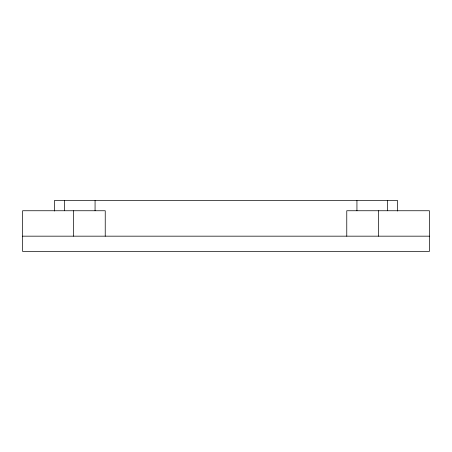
<?xml version="1.0" encoding="UTF-8"?>
<svg xmlns="http://www.w3.org/2000/svg" width="452" height="452" viewBox="0 0 452 452"><rect width="100%" height="100%" fill="white"/><g stroke="black" fill="none" stroke-linecap="round" stroke-linejoin="round"><path stroke-width="0.68" d="M22.6 236.17L429.4 236.17M397.619 211.044L397.619 200.575L54.381 200.575L54.381 211.044M387.449 200.575L387.449 210.745M378.55 210.745L378.55 236.17M356.939 200.575L356.939 210.745M346.769 236.17L346.769 210.745L429.4 210.745L429.4 251.425L22.6 251.425L22.6 210.745L105.243 210.745L105.231 236.17M95.073 200.575L95.061 210.745M73.45 210.745L73.45 236.17M64.563 200.575L64.551 210.745"/></g></svg>
